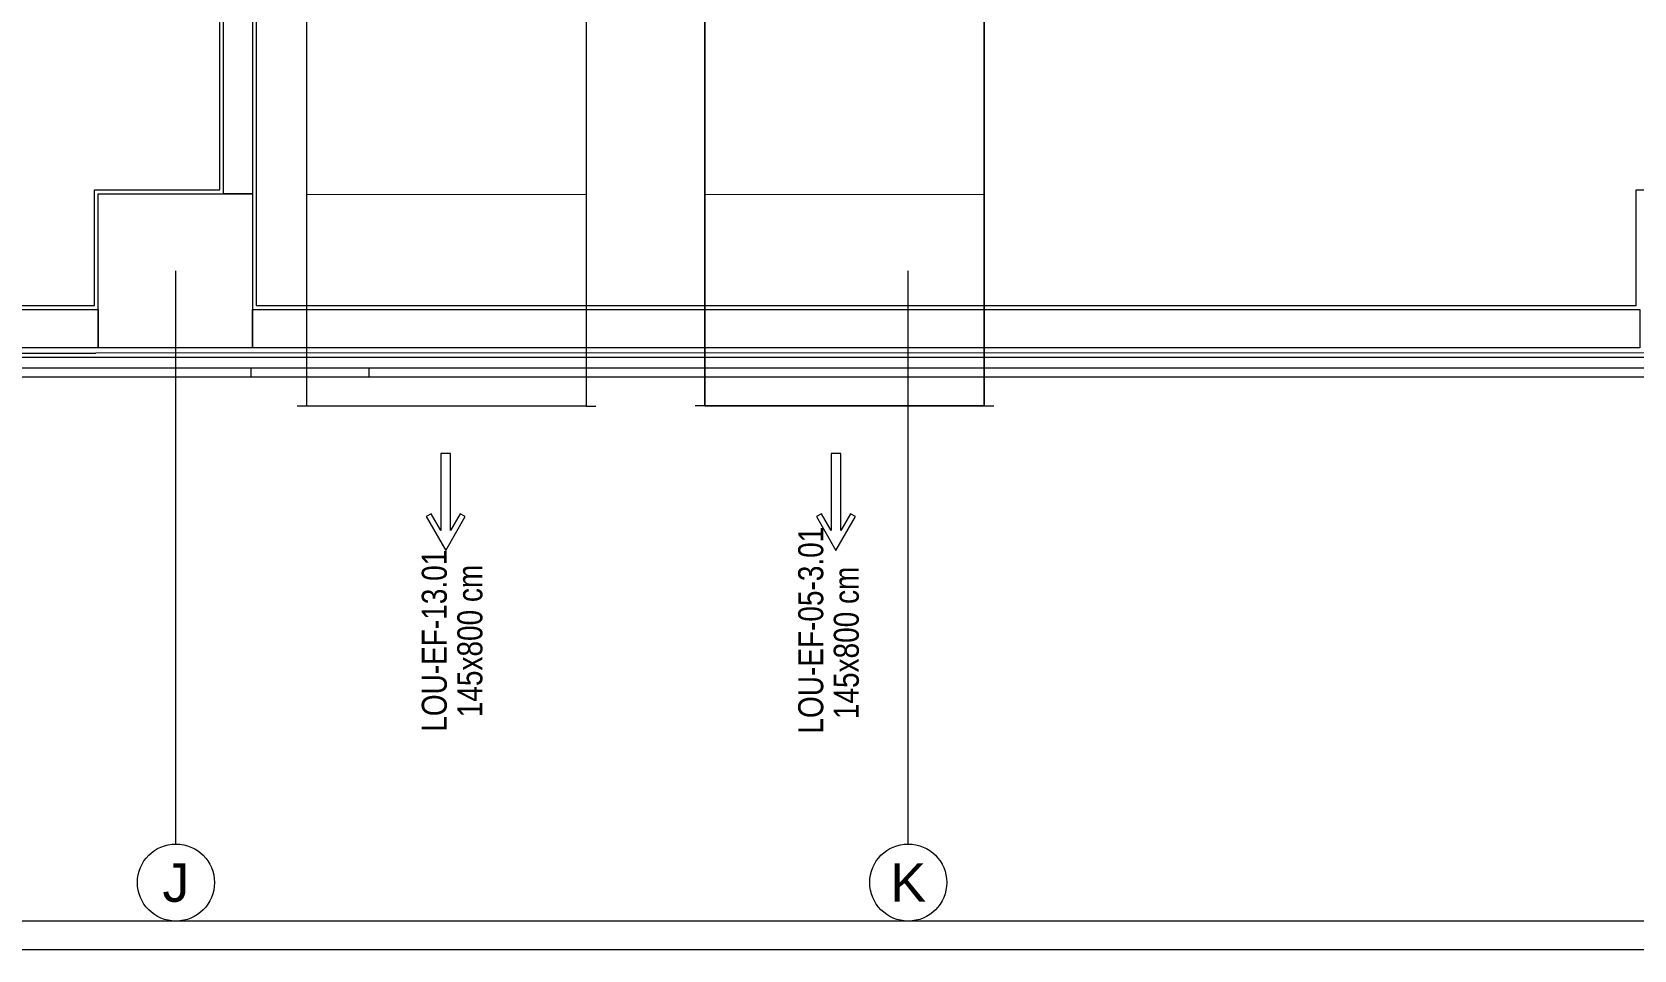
# Model space of a CAD drawing. Extents: x -2365 to 41970, y -230 to 8114.
# Drawn here: x 10561 to 11393, y 0 to 476 of the extents above; entities that cross this region are included whole.
import ezdxf
from ezdxf.enums import TextEntityAlignment as Align

# ---------------------------------------------------------------- set-up
doc = ezdxf.new("R2010")
doc.units = 0
doc.header["$LTSCALE"] = 25
doc.layers.get('0').update_dxf_attribs({"color": 9, "lineweight": 9})
for name, color, linetype, lineweight in [('00', 9, 'Continuous', 9), ('01', 9, 'Continuous', 9), ('06D', 9, 'Continuous', 9), ('10A', 9, 'Continuous', 9), ('14', 9, 'Continuous', 9), ('24', 9, 'Continuous', 9), ('33', 9, 'BATTING', 9), ('40A', 9, 'Continuous', 9)]:
    doc.layers.add(name, color=color, linetype=linetype, lineweight=lineweight)
doc.styles.add('Arial', font='arial.ttf', dxfattribs={"height": 2.5})
doc.styles.add('Y200-ARIAL', font='arial.ttf', dxfattribs={"width": 0.8})
doc.linetypes.add('BATTING', pattern='A,0.0001,-0.1,[134,ltypeshp.shx,S=0.1,R=0,X=-0.1,Y=0],-0.2,[134,ltypeshp.shx,S=0.1,R=180,X=0.1,Y=0],-0.1', length=0.4001)

# ---------------------------------------------------------------- blocks, each defined once
blk = doc.blocks.new('p-kolon-80x80-vw')
at = {"layer": '01'}
blk.add_lwpolyline([(-40, -40), (-40, 40), (40, 40), (40, -40)], close=True, dxfattribs=at)
blk = doc.blocks.new('0_aks')
at = {"linetype": 'Continuous'}
blk.add_circle((0, 0), 2, dxfattribs=at)
at = {"style": 'Arial'}
blk.add_attdef('AKS', text='', height=2, dxfattribs=at).set_placement((0, 0), align=Align.MIDDLE_CENTER)
blk = doc.blocks.new('p-aks_vw')
at = {"layer": '24', "ltscale": 2}
for points in [[(3240, 40), (3240, -257.5)], [(3620, 40), (3620, -257.5)]]:
    blk.add_lwpolyline(points, dxfattribs=at)
at = {"layer": '24', "xscale": 10, "yscale": 10, "zscale": 10}
for p, values in [((3240.29, -277.5), {'AKS': 'J'}), ((3620.29, -277.5), {'AKS': 'K'})]:
    blk.add_blockref('0_aks', p, dxfattribs=at).add_auto_attribs(values)
blk = doc.blocks.new('p-1.mekanik_cihaz')
at = {"ltscale": 10}
for p, q in [((3308.16, -3460.31), (3453.16, -3460.26)), ((3514.69, -3460.29), (3659.69, -3460.24)), ((3308.21, -3570.25), (3303.21, -3570.25)), ((3453.21, -3570.25), (3458.21, -3570.25)), ((3514.67, -3570.06), (3509.67, -3570.06)), ((3659.67, -3570.06), (3664.67, -3570.06))]:
    blk.add_line(p, q, dxfattribs=at)
for points in [[(3659.47, -1257.95), (3659.67, -3570.06), (3514.67, -3570.06), (3514.47, -1257.95)], [(3452.51, -1721.41), (3453.21, -3570.25), (3308.21, -3570.25), (3307.51, -1721.41)], [(3387.82, -3626.08), (3382.82, -3634.74), (3382.82, -3594.74), (3377.82, -3594.74), (3377.82, -3634.74), (3372.82, -3626.08), (3370.22, -3627.58), (3380.32, -3645.07), (3390.42, -3627.58)], [(3590.29, -3626.08), (3585.29, -3634.74), (3585.29, -3594.74), (3580.29, -3594.74), (3580.29, -3634.74), (3575.29, -3626.08), (3572.7, -3627.58), (3582.79, -3645.07), (3592.89, -3627.58)]]:
    blk.add_lwpolyline(points, close=True, dxfattribs=at)
at = {"color": 6}
blk.add_lwpolyline([(3308.21, -3570.25), (3307.51, -1721.41, 0.426168), (3258.51, -1672.41), (2963.45, -1672.41), (2963.45, -1527.41), (3258.51, -1527.41, -0.417233), (3452.51, -1721.41), (3453.21, -3570.25)], format="xyb", close=True, dxfattribs=at)
blk.add_lwpolyline([(3514.67, -3570.06), (3659.67, -3570.05), (3659.67, -1722.25), (3514.51, -1722.26)], close=True, dxfattribs=at)
at = {"style": 'Y200-ARIAL', "width": 0.8}
for s, p in [('LOU-EF-05-3.01', (3576.19, -3740.19)), ('LOU-EF-13.01', (3380.85, -3739.21)), ('145x800 cm', (3399.31, -3731.7)), ('145x800 cm', (3594.65, -3732.68))]:
    blk.add_text(s, height=13, rotation=90, dxfattribs=at).set_placement(p)

msp = doc.modelspace()

# ---------------------------------------------------------------- linework, layer by layer
at = {"layer": '00'}
msp.add_lwpolyline([(10645.84, 757.5), (10660.84, 757.5), (10660.84, 1012.5), (10675.84, 1012.5), (10675.84, 392.5), (10660.84, 392.5), (10660.84, 742.5), (10645.84, 742.5), (10645.84, 757.5), (10660.84, 757.5)], dxfattribs=at)
for points in [[(10595.84, 312.5), (10395.84, 312.5), (10395.84, 332.5), (10595.84, 332.5)], [(11395.84, 312.5), (10675.84, 312.5), (10675.84, 332.5), (11395.84, 332.5)]]:
    msp.add_lwpolyline(points, close=True, dxfattribs=at)
at = {"layer": '06D'}
msp.add_lwpolyline([(12297.51, 207.5), (11450.84, 207.5), (11450.84, 307.5), (7390.84, 307.5), (7390.84, 1357.5), (9790.84, 1357.5), (9790.84, 3897.5), (11450.84, 3897.5), (11450.84, 3997.5), (12297.51, 3997.5)], dxfattribs=at)
at = {"layer": '10A'}
msp.add_lwpolyline([(7388.84, 297.5), (10736.47, 297.5), (10736.47, 302), (7388.84, 302), (7388.84, 297.5)], dxfattribs=at)
at = {"layer": '10A', "elevation": -36.95}
msp.add_lwpolyline([(10674.97, 297.5), (11438.69, 297.5), (11438.69, 302), (10674.97, 302), (10674.97, 297.5)], dxfattribs=at)
at = {"layer": '14'}
msp.add_lwpolyline([(11458.84, 1335.5), (11027.84, 1335.5), (11027.84, 1075.5), (10677.84, 1075.5), (10677.84, 1010.5), (10677.84, 1010.5), (10677.84, 394.5), (10677.84, 394.5), (10677.84, 334.5), (11393.84, 334.5), (11393.84, 394.5), (11458.84, 394.5), (11458.84, 1010.5), (11393.84, 1010.5), (11393.84, 1094.5), (11458.84, 1094.5)], close=True, dxfattribs=at)
msp.add_lwpolyline([(10397.84, 334.5), (10593.84, 334.5), (10593.84, 394.5), (10658.84, 394.5), (10658.84, 740.5), (10643.84, 740.5), (10643.84, 759.5), (10658.84, 759.5), (10658.84, 1010.5)], dxfattribs=at)
at = {"layer": '33', "ltscale": 0.2}
for points in [[(7426.54, 1355), (7393.34, 1355), (7393.34, 309.78), (10594.54, 309.78)], [(12297.51, 210), (11453.34, 210), (11453.34, 310), (10594.54, 309.78)]]:
    msp.add_lwpolyline(points, dxfattribs=at)
at = {"layer": '40A'}
for points in [[(13990, 0), (6995, 0), (6995, 4205), (13990, 4205)], [(7075, 4190), (13450.06, 4190), (13450.06, 15), (7075, 15)]]:
    msp.add_lwpolyline(points, close=True, dxfattribs=at)

# ---------------------------------------------------------------- block references
msp.add_blockref('p-kolon-80x80-vw', (10635.84, 352.5))
at = {"layer": '06D'}
msp.add_blockref('p-1.mekanik_cihaz', (7395.84, 3852.5), dxfattribs=at)
at = {"layer": '24'}
msp.add_blockref('p-aks_vw', (7395.84, 312.5), dxfattribs=at)

doc.saveas('drawing.dxf')
